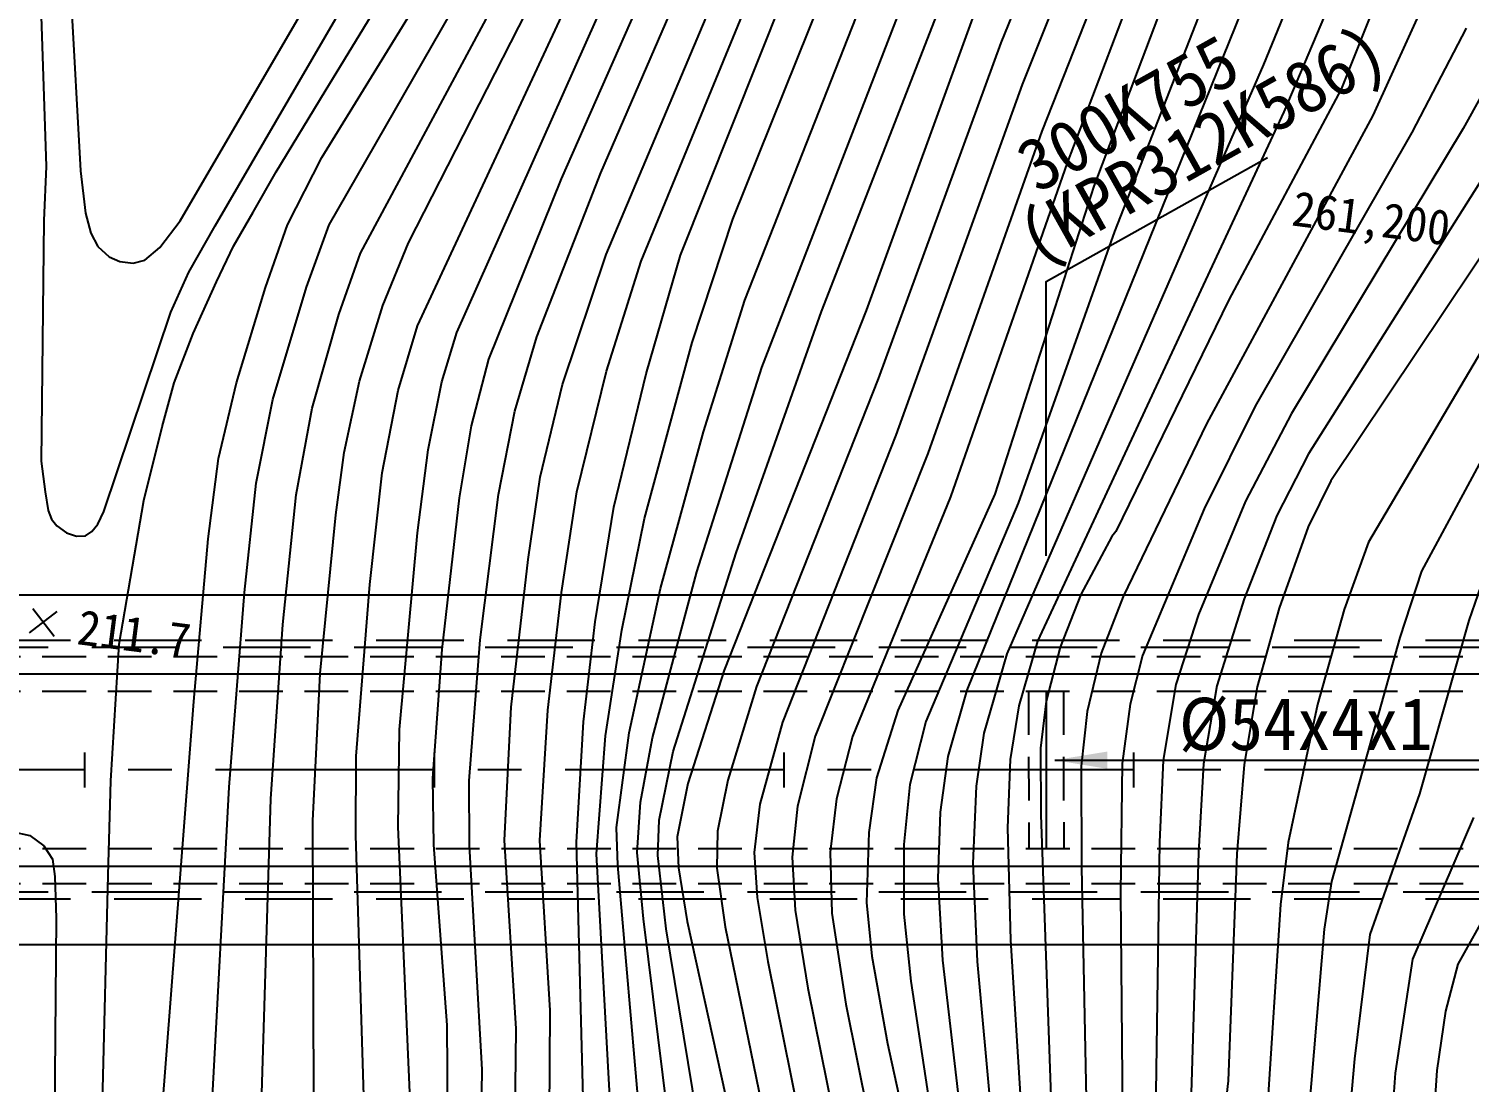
# Model space of a CAD drawing. Header units: millimetres. Extents: x 1510 to 2306, y 1103 to 1807.
# Drawn here: x 1694.7 to 1777.1, y 1459 to 1519.3 of the extents above; entities that cross this region are included whole.
import ezdxf
from ezdxf.enums import TextEntityAlignment as Align
from ezdxf.xclip import XClip

# ---------------------------------------------------------------- set-up
doc = ezdxf.new("R2010")
doc.units = ezdxf.units.MM
doc.header["$LTSCALE"] = 10
doc.header["$MEASUREMENT"] = 0
doc.header["$XCLIPFRAME"] = 2
for name, pattern in [('CENTER', [2, 1.25, -0.25, 0.25, -0.25]), ('DASHED', [0.75, 0.5, -0.25]), ('HIDDEN', [0.375, 0.25, -0.125])]:
    doc.linetypes.add(name, pattern=pattern)
doc.layers.add('TZ-BASE', color=253, linetype='Continuous')
doc.layers.add('TZ-CABL', color=4, linetype='Continuous')
doc.styles.add('HANA', font='GulimChe.ttf')
doc.styles.get("Standard").update_dxf_attribs({"font": 'GulimChe.ttf'})
doc.linetypes.add('ZIGZAG', pattern='A,0.0001,-0.2,[131,ltypeshp.shx,S=0.2,R=0,X=-0.2,Y=0],-0.4,[131,ltypeshp.shx,S=0.2,R=180,X=0.2,Y=0],-0.2', length=0.8001)
doc.dimstyles.get("Standard").update_dxf_attribs({"dimtxt": 0.18, "dimasz": 0.18, "dimexe": 0.18, "dimexo": 0.0625, "dimgap": 0.09, "dimtad": 0, "dimtih": 1, "dimtoh": 1, "dimdec": 4, "dimzin": 0, "dimdsep": 46, "dimtxsty": 'Standard', "dimcen": 0.09, "dimadec": 0, "dimazin": 0, "dimtfac": 1, "dimtdec": 4, "dimtofl": 0, "dimtmove": 0, "dimatfit": 3, "dimfxl": 0, "dimtolj": 1, "dimtzin": 0, "dimarcsym": 0})

# ---------------------------------------------------------------- blocks, each defined once
blk = doc.blocks.new('JD-DHDH6EF4KJ')
at = {"layer": 'TZ-BASE'}
for p, q in [((121.3043797790306, 25.02701113614603, 205), (150.9226595511136, 91.53013718695729, 205)), ((168.5668300234247, 76.83937212656019, 193), (153.6332982818421, 39.22345908061834, 193)), ((170.5639572215732, 76.77726294079912, 192), (154.7606148062914, 36.5575931451167, 192)), ((127.2859319496783, 33.82654156681383, 204), (145.8733539206733, 76.015018735372, 204)), ((165.7699635240715, 74.88354812981561, 194), (152.4199773730652, 41.61299735258217, 194)), ((129.5377306474838, 34.17801735250396, 203), (145.4823320000723, 70.91039405061747, 203)), ((187.5619764887961, 68.00383959632018, 184), (173.694717909093, 37.45184684329433, 184)), ((134.08624411645, 29.45725993128144, 200), (149.2689627715736, 67.50396287729382, 200)), ((129.8329033635091, 29.48823542046011, 202), (145.4358782253694, 66.46342874743277, 202)), ((170.154926255258, 66.28335664462065, 190), (157.7330489341693, 33.40392122554476, 190)), ((96.77545120342984, 64.920458087523, 212), (97.81778502877569, 34.52885920918197, 212)), ((131.8337154060428, 29.11221354673035, 201), (145.941805909184, 63.41523155572941, 201)), ((171.2279742130195, 62.3167000116664, 189), (158.9162623523152, 30.80840680131223, 189)), ((166.2715152721794, 61.24364196267561, 191), (156.210029356007, 34.74131398563622, 191)), ((172.7751343998825, 59.74029987442191, 188), (150.4597372596036, 4.570348264824133, 188)), ((175.1777526766818, 59.31142313842429, 187), (167.4260050570883, 40.37966057783342, 187)), ((176.9006972060888, 57.28534946480067, 186), (168.6008858074783, 37.65921087129391, 186)), ((137.0861466970528, 31.51084557780996, 199), (146.7415571774764, 55.56969038984971, 199)), ((98.71566706901649, 53.55839163516066, 213), (99.78408403304638, 34.27618874172913, 213)), ((105.4775040930544, 31.41736545827007, 213), (118.5391384856775, 53.87180756416637, 213)), ((107.4754908202158, 31.13884878737736, 212), (120.0903586016502, 52.80790878535481, 212)), ((119.0415798441973, 25.41801460922579, 206), (132.0247278383176, 53.30992908834014, 206)), ((137.7790952133073, 26.88640167427366, 198), (147.860391293274, 52.52616883890005, 198)), ((113.7612374378659, 38.84115772589575, 211), (121.6415787175647, 51.74401000657235, 211)), ((113.5741393640055, 35.05427438032348, 210), (123.1927988335665, 50.68011122767348, 210)), ((138.7443611982162, 23.02478262205841, 197), (149.5028483892092, 50.85979775898159, 197)), ((176.2384183624526, 49.97893093785387, 185), (171.8860980336322, 38.95890168778715, 185)), ((142.1538266517455, 26.24339572319877, 196), (150.863999966532, 48.67072468428523, 196)), ((114.0045008015004, 31.20429684093688, 209), (123.1079197951476, 47.0593653502583, 209)), ((118.5286648189649, 30.17431487934664, 207), (127.4785741043743, 47.69756832491839, 207)), ((115.7925531379879, 29.56824852988939, 208), (124.7593589604367, 46.31001813695184, 208)), ((152.0974445080792, 46.61077990120975, 195), (144.7161707890918, 26.2899428610981, 195)), ((179.0264421856264, 42.45938073011348, 183), (175.9107356430031, 36.47951880766777, 183)), ((182.0423844674951, 42.48189889235073, 182), (178.85568820138, 36.70527430903167, 182)), ((152.4199773730652, 41.61299735258217, 194), (145.3979339043726, 22.37683412479237, 194)), ((167.4260050570883, 40.37966057783342, 187), (152.7589444702899, 6.647101731359726, 187)), ((110.9619199542794, 34.22006530372892, 211), (113.7612374378659, 38.84115772589575, 211)), ((153.6332982818421, 39.22345908061834, 193), (146.4082542143879, 19.16458808956668, 193)), ((171.8860980336322, 38.95890168778715, 185), (165.4431567676074, 26.90281074630911, 185)), ((168.6008858074783, 37.65921087129391, 186), (154.513487841381, 7.363477216655156, 186)), ((173.694717909093, 37.45184684329433, 184), (164.1839703476289, 19.81393148060306, 184)), ((154.7606148062914, 36.5575931451167, 192), (148.2455560649396, 18.09975999777089, 192)), ((175.9107356430031, 36.47951880766777, 183), (166.9496200471185, 20.80896598534309, 183)), ((178.85568820138, 36.70527430903167, 182), (169.0298085265676, 20.39039157234947, 182)), ((181.6119838593295, 36.48285074465093, 181), (170.0147310472094, 18.09253305214224, 181)), ((184.8121387419815, 36.80576012504753, 180), (171.294864660129, 16.53955107121146, 180)), ((111.6145160528831, 31.18830729214824, 210), (113.5741393640055, 35.05427438032348, 210)), ((156.210029356007, 34.74131398563622, 191), (149.5276819791179, 15.62014168046881, 191)), ((97.81778502877569, 34.52885920918197, 212), (97.68036060431041, 31.45239235463669, 212)), ((99.78408403304638, 34.27618874172913, 213), (100.0534419575124, 31.85651976472582, 213)), ((109.6530864181696, 31.92612488186569, 211), (110.9619199542794, 34.22006530372892, 211)), ((123.1317807925516, 23.513150879764, 204), (127.2859319496783, 33.82654156681383, 204)), ((125.8723355427501, 24.78596361429663, 203), (129.5377306474838, 34.17801735250396, 203)), ((157.7330489341693, 33.40392122554476, 190), (152.0697224954201, 15.77546947717201, 190)), ((185.2059070341347, 32.9844625487458, 179), (173.4323140244232, 13.02550910206628, 179)), ((97.68036060431041, 31.45239235463669, 212), (97.52225429931423, 17.67806003752048, 212)), ((100.0534419575124, 31.85651976472582, 213), (100.3589158144023, 30.72142938812613, 213)), ((104.3142006369017, 29.89086590599618, 213), (105.4775040930544, 31.41736545827007, 213)), ((108.532536506711, 29.97006602535839, 211), (109.6530864181696, 31.92612488186569, 211)), ((134.7668511004886, 24.45506439436576, 199), (137.0861466970528, 31.51084557780996, 199)), ((100.3589158144023, 30.72142938812613, 213), (100.7767116613977, 29.95867127066595, 213)), ((105.975272149255, 28.48652922574547, 212), (107.4754908202158, 31.13884878737736, 212)), ((110.3557044612535, 27.60248540627072, 210), (111.6145160528831, 31.18830729214824, 210)), ((112.7016356739332, 27.62997234644718, 209), (114.0045008015004, 31.20429684093688, 209)), ((158.9162623523152, 30.80840680131223, 189), (153.3977461750619, 15.27211750607239, 189)), ((100.7767116613977, 29.95867127066595, 213), (101.4092409497534, 29.36170255360776, 213)), ((103.4471193772624, 29.16429360050824, 213), (104.3142006369017, 29.89086590599618, 213)), ((107.5453459320415, 27.92445532063721, 211), (108.532536506711, 29.97006602535839, 211)), ((117.0714438090217, 26.58300425607013, 207), (118.5286648189649, 30.17431487934664, 207)), ((101.4092409497534, 29.36170255360776, 213), (102.0190858382557, 29.08995395520469, 213)), ((102.0190858382557, 29.08995395520469, 213), (102.7802333122527, 28.99214569004835, 213)), ((102.7802333122527, 28.99214569004835, 213), (103.4471193772624, 29.16429360050824, 213)), ((114.5506459298485, 26.07275167564512, 208), (115.7925531379879, 29.56824852988939, 208)), ((127.3486285734689, 22.06548929886776, 202), (129.8329033635091, 29.48823542046011, 202)), ((129.8642387864529, 22.81288834798033, 201), (131.8337154060428, 29.11221354673035, 201)), ((132.1345815780223, 22.67575564005529, 200), (134.08624411645, 29.45725993128144, 200)), ((104.9430854562088, 26.19556257457589, 212), (105.975272149255, 28.48652922574547, 212)), ((106.2253789357201, 24.98020498792175, 211), (107.5453459320415, 27.92445532063721, 211)), ((108.6896782646363, 22.14580105780624, 210), (110.3557044612535, 27.60248540627072, 210)), ((110.7781461464474, 21.19490132763167, 209), (112.7016356739332, 27.62997234644718, 209)), ((185.2426558651496, 27.70880516304169, 178), (176.4757576758857, 11.38146158409654, 178)), ((115.7415745954495, 22.25237779336749, 207), (117.0714438090217, 26.58300425607013, 207)), ((135.4096444275347, 19.34770219214261, 198), (137.7790952133073, 26.88640167427366, 198)), ((165.4431567676074, 26.90281074630911, 185), (158.9806910364714, 13.64867963647703, 185)), ((101.1159175247012, 14.7853553025634, 212), (104.9430854562088, 26.19556257457589, 212)), ((113.0303789915051, 20.71215122079593, 208), (114.5506459298485, 26.07275167564512, 208)), ((144.7161707890918, 26.2899428610981, 195), (136.5893214569951, 5.716368358378531, 195)), ((137.2781992185628, 12.41772078178474, 196), (142.1538266517455, 26.24339572319877, 196)), ((105.1374896095076, 22.15096354676643, 211), (106.2253789357201, 24.98020498792175, 211)), ((117.9403269448085, 21.70770663558505, 206), (119.0415798441973, 25.41801460922579, 206)), ((120.4418497873121, 22.20435947499936, 205), (121.3043797790306, 25.02701113614603, 205)), ((124.6252781052026, 20.52230727262213, 203), (125.8723355427501, 24.78596361429663, 203)), ((132.0279048688244, 14.38964164993376, 199), (134.7668511004886, 24.45506439436576, 199)), ((122.1440600149799, 19.69973351311637, 204), (123.1317807925516, 23.513150879764, 204)), ((114.8557703663537, 18.16126091306796, 207), (115.7415745954495, 22.25237779336749, 207)), ((128.1698069758713, 15.92129027511692, 201), (129.8642387864529, 22.81288834798033, 201)), ((130.2778067522449, 15.04694860585732, 200), (132.1345815780223, 22.67575564005529, 200)), ((135.0178423979378, 11.33702260654536, 197), (138.7443611982162, 23.02478262205841, 197)), ((145.3979339043726, 22.37683412479237, 194), (138.4416819218895, 4.781629322067602, 194)), ((104.4516544207872, 19.63213499053381, 211), (105.1374896095076, 22.15096354676643, 211)), ((107.6768971856509, 17.8168493390549, 210), (108.6896782646363, 22.14580105780624, 210)), ((117.0375077188946, 17.0070675360912, 206), (117.9403269448085, 21.70770663558505, 206)), ((119.6653221655579, 18.31378117832355, 205), (120.4418497873121, 22.20435947499936, 205)), ((126.0736828719964, 16.7465373360028, 202), (127.3486285734689, 22.06548929886776, 202)), ((109.8179862957331, 16.4095591486257, 209), (110.7781461464474, 21.19490132763167, 209)), ((112.1175885756966, 15.73961719908402, 208), (113.0303789915051, 20.71215122079593, 208)), ((166.9496200471185, 20.80896598534309, 183), (164.0406227721542, 14.93514067167416, 183)), ((123.688412239193, 15.77063381788321, 203), (124.6252781052026, 20.52230727262213, 203)), ((164.1839703476289, 19.81393148060306, 184), (159.4106272465724, 9.926777381828288, 184)), ((169.0298085265676, 20.39039157234947, 182), (166.412048810249, 15.38414620497497, 182)), ((103.4036023266963, 15.42188036534935, 211), (104.4516544207872, 19.63213499053381, 211)), ((121.4493300011382, 15.57166676799534, 204), (122.1440600149799, 19.69973351311637, 204)), ((132.9419753857073, 10.38448493208853, 198), (135.4096444275347, 19.34770219214261, 198)), ((146.4082542143879, 19.16458808956668, 193), (139.9164145825198, 2.741372412099736, 193)), ((114.3700270701083, 14.60187053878326, 207), (114.8557703663537, 18.16126091306796, 207)), ((119.0518573813024, 13.5713762124069, 205), (119.6653221655579, 18.31378117832355, 205)), ((97.52225429931423, 17.67806003752048, 212), (97.74624208296882, 15.90883147003478, 212)), ((107.0730095760955, 13.22950792350457, 210), (107.6768971856509, 17.8168493390549, 210)), ((148.2455560649396, 18.09975999777089, 192), (141.7978024435288, 1.933145994291408, 192)), ((170.0147310472094, 18.09253305214224, 181), (168.201370590803, 14.55200352799147, 181)), ((116.3314342135272, 10.60646967866342, 206), (117.0375077188946, 17.0070675360912, 206)), ((125.383450318157, 12.04742271627765, 202), (126.0736828719964, 16.7465373360028, 202)), ((171.294864660129, 16.53955107121146, 180), (169.9913263285416, 13.91634976008208, 180)), ((97.74624208296882, 15.90883147003478, 212), (97.9330069522839, 14.85345593153033, 212)), ((109.1471670940809, 10.15005795110483, 209), (109.8179862957331, 16.4095591486257, 209)), ((111.3550377770152, 8.33191350256675, 208), (112.1175885756966, 15.73961719908402, 208)), ((122.6342933843844, 7.44649506532005, 203), (123.688412239193, 15.77063381788321, 203)), ((127.2818051197974, 10.15591667959234, 201), (128.1698069758713, 15.92129027511692, 201)), ((152.0697224954201, 15.77546947717201, 190), (146.5145561725658, 3.408069842087571, 190)), ((97.9330069522839, 14.85345593153033, 212), (98.11914535067626, 14.34852572128875, 212)), ((101.9854209079349, 7.203917436272604, 211), (103.4036023266963, 15.42188036534935, 211)), ((120.4551313900738, 6.885448641609401, 204), (121.4493300011382, 15.57166676799534, 204)), ((129.2059895496059, 8.47740588549641, 200), (130.2778067522449, 15.04694860585732, 200)), ((149.5276819791179, 15.62014168046881, 191), (143.9216967287939, 1.922589854017133, 191)), ((153.3977461750619, 15.27211750607239, 189), (148.1173071002122, 2.764181937789544, 189)), ((164.0406227721542, 14.93514067167416, 183), (160.5064316906501, 6.548359391017584, 183)), ((166.412048810249, 15.38414620497497, 182), (163.7131964454311, 8.904238992283354, 182)), ((98.11914535067626, 14.34852572128875, 212), (98.41735451872228, 13.96247142818174, 212)), ((100.4312605184386, 13.64045797058498, 212), (100.7711593095446, 14.07096347006154, 212)), ((100.7711593095446, 14.07096347006154, 212), (101.1159175247012, 14.7853553025634, 212)), ((113.4852288893599, 5.514771721471334, 207), (114.3700270701083, 14.60187053878326, 207)), ((130.7331223330111, 7.989629553863779, 199), (132.0279048688244, 14.38964164993376, 199)), ((168.201370590803, 14.55200352799147, 181), (166.322140418255, 9.784229355165735, 181)), ((98.41735451872228, 13.96247142818174, 212), (98.96840874059126, 13.57553740617004, 212)), ((98.96840874059126, 13.57553740617004, 212), (99.54344037297415, 13.37519646377768, 212)), ((99.54344037297415, 13.37519646377768, 212), (100.0531269613421, 13.40453776330105, 212)), ((100.0531269613421, 13.40453776330105, 212), (100.4312605184386, 13.64045797058498, 212)), ((106.2588191676186, 3.919265219359659, 210), (107.0730095760955, 13.22950792350457, 210)), ((118.0228825067461, 2.314314363116864, 205), (119.0518573813024, 13.5713762124069, 205)), ((158.7703689707851, 13.3573275214294, 185), (156.9968248777441, 10.04460893961368, 185)), ((158.9806910364714, 13.64867963647703, 185), (158.7703689707851, 13.3573275214294, 185)), ((169.9913263285416, 13.91634976008208, 180), (168.3297086042003, 9.253337259782711, 180)), ((133.6729408491228, 1.055591569689568, 196), (137.2781992185628, 12.41772078178474, 196)), ((173.4323140244232, 13.02550910206628, 179), (172.054815647396, 9.172101781965466, 179)), ((124.402258464339, 3.584661427157698, 202), (125.383450318157, 12.04742271627765, 202)), ((132.4841994271846, 1.846439234592253, 197), (135.0178423979378, 11.33702260654536, 197)), ((176.4757576758857, 11.38146158409654, 178), (175.2387105266098, 7.573301740369061, 178)), ((180.0335341598839, 11.03839296344086, 177), (179.1794981067942, 8.556241721584229, 177)), ((191.6599715480115, 10.00000000107684), (-1.164153218269348e-10, 10.0000000000291)), ((191.6599715480115, 10.00000000107684), (-1.164153218269348e-10, 10.0000000000291)), ((108.2716978291865, -0.9838814320391975, 209), (109.1471670940809, 10.15005795110483, 209)), ((115.5351262745389, 0.7886459167930298, 206), (116.3314342135272, 10.60646967866342, 206)), ((126.4952243347943, 3.416817311517661, 201), (127.2818051197974, 10.15591667959234, 201)), ((131.1626463751309, 2.118793782836292, 198), (132.9419753857073, 10.38448493208853, 198)), ((156.9968248777441, 10.04460893961368, 185), (155.8100991359097, 7.017571854754351, 185)), ((159.4106272465724, 9.926777381828288, 184), (158.1557396771386, 6.677777103788685, 184)), ((96.8667410678463, 7.839533121325076, 211.74), (98.44966704410035, 9.06196731334785, 211.74)), ((97.04698695999105, 9.242213205463486, 211.74), (98.26942115195561, 7.659287229180336, 211.74)), ((166.322140418255, 9.784229355165735, 181), (164.7684106956876, 4.813220796640962, 181)), ((168.3297086042003, 9.253337259782711, 180), (167.080640535627, 4.7537803001469, 180)), ((172.054815647396, 9.172101781965466, 179), (170.5296966544993, 3.735432524612406, 179)), ((110.6549508397584, -1.652184487960767, 208), (111.3550377770152, 8.33191350256675, 208)), ((128.5526873465569, 2.747599680296844, 200), (129.2059895496059, 8.47740588549641, 200)), ((163.7131964454311, 8.904238992283354, 182), (162.4295437947148, 4.897739180392819, 182)), ((179.1794981067942, 8.556241721584229, 177), (176.3605246780789, -1.358393783011707, 177)), ((122.0067310500308, -0.6259024692117237, 203), (122.6342933843844, 7.44649506532005, 203)), ((129.7983606948983, 1.960952040186385, 199), (130.7331223330111, 7.989629553863779, 199)), ((175.2387105266098, 7.573301740369061, 178), (171.3204390237806, -6.377437705057673, 178)), ((101.5053522544622, -0.6186337159597315, 211), (101.9854209079349, 7.203917436272604, 211)), ((119.9179804998275, -0.4631669060327113, 204), (120.4551313900738, 6.885448641609401, 204)), ((152.7589444702899, 6.647101731359726, 187), (151.4402338278014, 2.11175593099324, 187)), ((154.513487841381, 7.363477216655156, 186), (153.4483488956466, 3.666951442253776, 186)), ((155.8100991359097, 7.017571854754351, 185), (154.9998983899713, 3.928270559990779, 185)), ((158.1557396771386, 6.677777103788685, 184), (157.347632371384, 3.341313003271352, 184)), ((160.5064316906501, 6.548359391017584, 183), (159.8093708824017, 3.762719981430564, 183)), ((113.0615671356209, -2.921052276156843, 207), (113.4852288893599, 5.514771721471334, 207)), ((136.5893214569951, 5.716368358378531, 195), (134.5195407283609, -0.7846948548976798, 195)), ((138.4416819218895, 4.781629322067602, 194), (136.7895605764352, -0.5771557336265687, 194)), ((150.4597372596036, 4.570348264824133, 188), (149.3874216732511, 0.7718292544595897, 188)), ((162.4295437947148, 4.897739180392819, 182), (161.6882397345034, 0.5665199952782132, 182)), ((164.7684106956876, 4.813220796640962, 181), (164.0078041122179, 0.3445577864185907, 181)), ((167.080640535627, 4.7537803001469, 180), (166.335854719393, 0.3016893857857212, 180)), ((103.1632202133187, -36.20235484960722, 210), (106.2588191676186, 3.919265219359659, 210)), ((124.0263881543069, -4.018352708953898, 202), (124.402258464339, 3.584661427157698, 202)), ((126.0541294104769, -4.041621242620749, 201), (126.4952243347943, 3.416817311517661, 201)), ((146.5145561725658, 3.408069842087571, 190), (145.2991991596937, -0.4537282771489117, 190)), ((153.4483488956466, 3.666951442253776, 186), (152.9521807671117, 0.5919431385700591, 186)), ((154.9998983899713, 3.928270559990779, 185), (154.6819747544359, 1.24750195373781, 185)), ((157.347632371384, 3.341313003271352, 184), (157.0138046499633, 0.2246038305165712, 184)), ((159.8093708824017, 3.762719981430564, 183), (159.3441878489684, 0.3638313968549483, 183)), ((170.5296966544993, 3.735432524612406, 179), (168.842148824886, -4.145155045174761, 179)), ((128.1515905865817, -4.130142433394212, 200), (128.5526873465569, 2.747599680296844, 200)), ((139.9164145825198, 2.741372412099736, 193), (138.6372419855616, -1.957406287954655, 193)), ((148.1173071002122, 2.764181937789544, 189), (147.2031916903215, -0.8409593776450492, 189)), ((117.936789290281, -3.254046527988976, 205), (118.0228825067461, 2.314314363116864, 205)), ((129.2872391567216, -4.805455521971453, 199), (129.7983606948983, 1.960952040186385, 199)), ((130.4403119985946, -3.303781155671459, 198), (131.1626463751309, 2.118793782836292, 198)), ((131.8133992360672, -1.840901134477463, 197), (132.4841994271846, 1.846439234592253, 197)), ((141.7978024435288, 1.933145994291408, 192), (140.7811868285935, -2.080458820564672, 192)), ((143.9216967287939, 1.922589854017133, 191), (143.0126233675401, -1.656050982128363, 191)), ((151.4402338278014, 2.11175593099324, 187), (150.9927235981158, -0.928171357489191, 187)), ((99.99999999994179, 1.000000000552973), (100.0000000000582, -0.9999999994179234)), ((119.9999999999418, 1.000000000698492), (120.0000000000291, -0.9999999993015081)), ((132.8672991998901, -2.869460165296914, 196), (133.6729408491228, 1.055591569689568, 196)), ((139.9999999999418, 1.000000000844011), (140, -0.9999999991850927)), ((154.6819747544359, 1.24750195373781, 185), (154.7075297181727, -2.566651526081841, 185)), ((159.9999999999418, 1.000000000902219), (160, -0.9999999990977813)), ((115.5178024218767, -3.730337666755076, 206), (115.5351262745389, 0.7886459167930298, 206)), ((149.3874216732511, 0.7718292544595897, 188), (148.9444214760442, -2.408761369995773, 188)), ((152.9521807671117, 0.5919431385700591, 186), (152.7868736225937, -3.306731853983365, 186)), ((157.0138046499633, 0.2246038305165712, 184), (157.0296025784337, -5.575407622207422, 184)), ((159.3441878489684, 0.3638313968549483, 183), (159.2539710194978, -7.024192895565648, 183)), ((161.6882397345034, 0.5665199952782132, 182), (161.4863634911599, -4.139956744271331, 182)), ((164.0078041122179, 0.3445577864185907, 181), (163.7094026476552, -4.733505022828467, 181)), ((166.335854719393, 0.3016893857857212, 180), (165.9131387704401, -4.793141480942722, 180)), ((101.3532008032198, -6.030246467067627, 211), (101.5053522544622, -0.6186337159597315, 211)), ((119.9873201776645, -4.282092822249979, 204), (119.9179804998275, -0.4631669060327113, 204)), ((122.0181056319561, -4.320296383782988, 203), (122.0067310500308, -0.6259024692117237, 203)), ((134.5195407283609, -0.7846948548976798, 195), (133.8970602586633, -3.819320314680226, 195)), ((136.7895605764352, -0.5771557336265687, 194), (136.2064040243276, -3.495810918451753, 194)), ((145.2991991596937, -0.4537282771489117, 190), (144.8658760283724, -3.573211505339714, 190)), ((107.2214922512067, -20.74292725228588, 209), (108.2716978291865, -0.9838814320391975, 209)), ((147.2031916903215, -0.8409593776450492, 189), (146.8594456519641, -4.260813793982379, 189)), ((150.9927235981158, -0.928171357489191, 187), (150.8093655737466, -5.349277660483494, 187)), ((176.3605246780789, -1.358393783011707, 177), (173.517502183211, -9.410377028485527, 177)), ((110.0359771242947, -22.40739508054685, 208), (110.6549508397584, -1.652184487960767, 208)), ((131.6108896823134, -4.715811848291196, 197), (131.8133992360672, -1.840901134477463, 197)), ((138.6372419855616, -1.957406287954655, 193), (138.3048171275877, -4.715637919784058, 193)), ((140.7811868285935, -2.080458820564672, 192), (140.4740944589139, -4.996422245982103, 192)), ((143.0126233675401, -1.656050982128363, 191), (142.6522755662445, -4.706457443186082, 191)), ((148.9444214760442, -2.408761369995773, 188), (148.8141437755257, -6.206920344644459, 188)), ((113.1125279720873, -18.56893805004074, 207), (113.0615671356209, -2.921052276156843, 207)), ((118.8203628089686, -23.15692467166809, 205), (117.936789290281, -3.254046527988976, 205)), ((132.7941679254, -4.904972111689858, 196), (132.8672991998901, -2.869460165296914, 196)), ((154.7075297181727, -2.566651526081841, 185), (155.5557933406672, -27.10453283262905, 185)), ((179.4445304315013, -2.726736298995093, 176), (175.9543678465998, -10.8213586108177, 176)), ((95.83837613053038, -3.518844337755581, 212), (96.88537126194569, -3.761172135651577, 212)), ((96.88537126194569, -3.761172135651577, 212), (97.67255091451807, -4.347370676114224, 212)), ((115.9746823958121, -18.65416962522431, 206), (115.5178024218767, -3.730337666755076, 206)), ((124.6894787104102, -14.80935052438872, 202), (124.0263881543069, -4.018352708953898, 202)), ((126.6347653228149, -13.76653319160687, 201), (126.0541294104769, -4.041621242620749, 201)), ((130.5020626553451, -5.452108548983233, 198), (130.4403119985946, -3.303781155671459, 198)), ((133.8970602586633, -3.819320314680226, 195), (133.9715809523477, -5.611634999717353, 195)), ((136.2064040243276, -3.495810918451753, 194), (136.1762602351373, -5.615265668078791, 194)), ((144.8658760283724, -3.573211505339714, 190), (144.7299886321416, -7.581656049471349, 190)), ((152.7868736225937, -3.306731853983365, 186), (152.9648544832889, -9.73398685734719, 186)), ((182.7173419842729, -3.630362591211451, 175), (178.5469809616625, -11.11453971907031, 175)), ((97.67255091451807, -4.347370676114224, 212), (98.16732509469148, -5.111569346685428, 212)), ((120.7512074371334, -14.61542120511876, 204), (119.9873201776645, -4.282092822249979, 204)), ((122.7492774631246, -17.15020774121513, 203), (122.0181056319561, -4.320296383782988, 203)), ((128.5428929566115, -19.49406021053437, 200), (128.1515905865817, -4.130142433394212, 200)), ((130.247014529712, -22.47670723038027, 199), (129.2872391567216, -4.805455521971453, 199)), ((131.9698648841586, -8.521840909408638, 197), (131.6108896823134, -4.715811848291196, 197)), ((133.2750274707214, -9.086409262527013, 196), (132.7941679254, -4.904972111689858, 196)), ((138.3048171275877, -4.715637919784058, 193), (138.4780974030728, -7.303306236804929, 193)), ((142.6522755662445, -4.706457443186082, 191), (142.7444519373239, -8.205375313176773, 191)), ((146.8594456519641, -4.260813793982379, 189), (146.8608221956529, -8.246714979060926, 189)), ((161.4863634911599, -4.139956744271331, 182), (161.246137911774, -21.23811082885368, 182)), ((163.7094026476552, -4.733505022828467, 181), (163.199056652229, -21.73131404494052, 181)), ((165.9131387704401, -4.793141480942722, 180), (165.4054251547786, -17.78635046893032, 180)), ((168.842148824886, -4.145155045174761, 179), (168.4025887998578, -7.704835265991278, 179)), ((98.16732509469148, -5.111569346685428, 212), (98.30984795070253, -6.099971792747965, 212)), ((132.1174306453322, -24.05119305860717, 198), (130.5020626553451, -5.452108548983233, 198)), ((133.9715809523477, -5.611634999717353, 195), (134.4735450367443, -8.664811432070564, 195)), ((136.1762602351373, -5.615265668078791, 194), (136.6450232070638, -8.988098687405, 194)), ((140.4740944589139, -4.996422245982103, 192), (140.6507373042987, -8.016635211417452, 192)), ((150.8093655737466, -5.349277660483494, 187), (151.065618226392, -10.96376075758599, 187)), ((157.0296025784337, -5.575407622207422, 184), (157.7749200404505, -41.87260870821774, 184)), ((98.30984795070253, -6.099971792747965, 212), (98.38129670984927, -8.480481518490706, 212)), ((101.0414796466939, -19.02498340641614, 211), (101.3532008032198, -6.030246467067627, 211)), ((148.8141437755257, -6.206920344644459, 188), (149.0858687266591, -10.87827706278767, 188)), ((171.3204390237806, -6.377437705057673, 178), (170.9108467157348, -9.121268931776285, 178)), ((138.4780974030728, -7.303306236804929, 193), (139.0830240250216, -10.95625987442327, 193)), ((159.2539710194978, -7.024192895565648, 183), (159.5652981374878, -41.37867959070718, 183)), ((140.6507373042987, -8.016635211417452, 192), (141.383547553618, -12.48081038909731, 192)), ((142.7444519373239, -8.205375313176773, 191), (143.5548158360762, -13.4000755433517, 191)), ((144.7299886321416, -7.581656049471349, 190), (145.0407559549203, -10.65266512069502, 190)), ((168.4025887998578, -7.704835265991278, 179), (167.5509462663322, -20.9330696928082, 179)), ((98.38129670984927, -8.480481518490706, 212), (98.24746223562397, -26.30213958499371, 212)), ((134.0096837712626, -24.80667466868181, 197), (131.9698648841586, -8.521840909408638, 197)), ((134.4735450367443, -8.664811432070564, 195), (137.7870153507101, -23.76247170788702, 195)), ((136.6450232070638, -8.988098687405, 194), (139.5254966045904, -22.99638986066566, 194)), ((146.8608221956529, -8.246714979060926, 189), (147.2715385693591, -12.08395163778914, 189)), ((135.9056321861281, -25.19128404927324, 196), (133.2750274707214, -9.086409262527013, 196)), ((152.9648544832889, -9.73398685734719, 186), (154.1205860632472, -28.10287710317061, 186)), ((170.9108467157348, -9.121268931776285, 178), (170.0001905536046, -19.85917314639664, 178)), ((173.517502183211, -9.410377028485527, 177), (172.6450378435839, -16.53411127897562, 177)), ((193.2718195105845, -9.999999998894054), (1.455191522836685e-10, -10)), ((193.2718195105845, -9.999999998894054), (1.455191522836685e-10, -10)), ((145.0407559549203, -10.65266512069502, 190), (145.9382038514013, -15.65337009209907, 190)), ((139.0830240250216, -10.95625987442327, 193), (141.5161828038108, -23.03041980660055, 193)), ((149.0858687266591, -10.87827706278767, 188), (151.1340781502076, -28.71039380002185, 188)), ((151.065618226392, -10.96376075758599, 187), (152.6342453676334, -28.51022388716228, 187)), ((175.9543678465998, -10.8213586108177, 176), (174.9652757059666, -17.35903246435919, 176)), ((178.5469809616625, -11.11453971907031, 175), (177.8363485109876, -13.80411192894098, 175)), ((147.2715385693591, -12.08395163778914, 189), (149.6799124795652, -28.0482705066679, 189)), ((141.383547553618, -12.48081038909731, 192), (143.6328859267815, -23.72671641744091, 192)), ((126.5847666990303, -20.62381224663113, 201), (126.6347653228149, -13.76653319160687, 201)), ((143.5548158360762, -13.4000755433517, 191), (145.9567129876523, -25.41050981992157, 191)), ((177.8363485109876, -13.80411192894098, 175), (177.3452969399223, -17.20725565883913, 175)), ((120.7838124800182, -20.62955483476981, 204), (120.7512074371334, -14.61542120511876, 204)), ((124.5900215496367, -22.78996121374075, 202), (124.6894787104102, -14.80935052438872, 202)), ((145.9382038514013, -15.65337009209907, 190), (148.1069442132139, -25.71491488287575, 190)), ((122.6087542801397, -25.64065543340985, 203), (122.7492774631246, -17.15020774121513, 203)), ((172.6450378435839, -16.53411127897562, 177), (169.883657290542, -47.61691181070637, 177)), ((177.3452969399223, -17.20725565883913, 175), (176.8055816791602, -25.39487059350358, 175)), ((165.4054251547786, -17.78635046893032, 180), (165.1262759703095, -20.36138893495081, 180)), ((174.9652757059666, -17.35903246435919, 176), (174.3216116063413, -26.27587648338522, 176))]:
    blk.add_line(p, q, dxfattribs=at)
at = {"layer": 'TZ-BASE', "linetype": 'DASHED'}
for p, q in [((226.6953746118525, 7.400000001303852), (-8.731149137020111e-11, 7.400000000023283)), ((225.4290862911439, 7.000000001222361), (-2.91038304567337e-11, 6.999999999941792)), ((225.4289789988543, -6.999999998748535), (8.731149137020111e-11, -7)), ((226.6952298818505, -7.399999998742715), (8.731149137020111e-11, -7.399999999965075))]:
    blk.add_line(p, q, dxfattribs=at)
at = {"layer": 'TZ-BASE', "linetype": 'CENTER', "flags": 128}
blk.add_lwpolyline([(699.999999993539, 3.92901711165905e-09), (279.9999999957508, 1.542503014206886e-09), (2.91038304567337e-11, 0)], dxfattribs=at)
at = {"layer": 'TZ-BASE', "style": 'HANA'}
for s, p in [('261,200', (168.9892581954773, 31.16744107022532, 145)), ('211.7', (99.51444016202004, 7.20399943285156, 211.74))]:
    blk.add_text(s, height=2, rotation=352.6775590492921, dxfattribs=at).set_placement(p)

msp = doc.modelspace()

# ---------------------------------------------------------------- linework, layer by layer
at = {"layer": 'TZ-BASE', "flags": 128}
msp.add_lwpolyline([(1752.870733889121, 1489.145708932937), (1752.870733888999, 1504.848496831473), (1765.530129909504, 1511.934823066169)], dxfattribs=at)
at = {"layer": 'TZ-CABL', "linetype": 'HIDDEN'}
for points in [[(1597.962395396943, 1483.395708932771), (1831.024115357866, 1483.39570893812)], [(1597.962395396966, 1482.395708932771), (1830.770733889151, 1482.395708938114)], [(1597.962395396989, 1481.395708932771), (1831.024115357912, 1481.39570893812)], [(1751.870733889176, 1481.395708936315), (1751.878873866465, 1472.395712617484)], [(1753.870733048133, 1481.397543211399), (1753.878873025481, 1472.397546892568)], [(1597.972344258027, 1472.395713431817), (1831.03406421895, 1472.395713437165)], [(1597.97234425805, 1471.395713431817), (1830.780682750235, 1471.395713437159)], [(1597.972344258073, 1470.395713431817), (1831.034064218996, 1470.395713437165)]]:
    msp.add_lwpolyline(points, dxfattribs=at)
at = {"layer": 'TZ-CABL', "linetype": 'ZIGZAG', "ltscale": 0.5}
for points in [[(1597.962395396966, 1482.395708932771), (1830.770733889151, 1482.395708938114)], [(1752.870733468684, 1481.396626073857), (1752.878873445944, 1472.396629755084)], [(1597.97234425805, 1471.395713431817), (1830.780682750235, 1471.395713437159)]]:
    msp.add_lwpolyline(points, dxfattribs=at)

# ---------------------------------------------------------------- block references
at = {"layer": 'TZ-BASE'}
ref = msp.add_blockref('JD-DHDH6EF4KJ', (1597.870733882864, 1476.895708931914), dxfattribs=at)
XClip(ref).set_block_clipping_path([(-3.887450361617084e-10, -74.9999999999709), (699.9999999949407, 75.00000000392902)])

# ---------------------------------------------------------------- texts
for s, p in [('(KPR312K586)', (1752.362224133517, 1505.709553059896)), ('300K755', (1752.362224133479, 1509.868255907996))]:
    msp.add_text(s, height=3, rotation=29.23871107951004, dxfattribs=at).set_placement(p)
msp.add_text('Ø54x4x1', height=2.999999999999999, rotation=0.0518207086225296, dxfattribs=at).set_placement((1767.721992768995, 1479.531173003968), align=Align.MIDDLE)

# ---------------------------------------------------------------- leaders
msp.add_leader([(1753.370733889187, 1477.454331940633), (1778.026997942065, 1477.454331940767)], dimstyle='Standard', override={"dimtxt": 3, "dimasz": 3, "dimexe": 2, "dimexo": 3, "dimgap": 1, "dimtad": 0, "dimtih": 0, "dimcen": 1, "dimaunit": 1, "dimadec": 8, "dimtix": 1, "dimtofl": 1, "dimtmove": 2, "dimtvp": 2}, dxfattribs=at)

doc.saveas('drawing.dxf')
